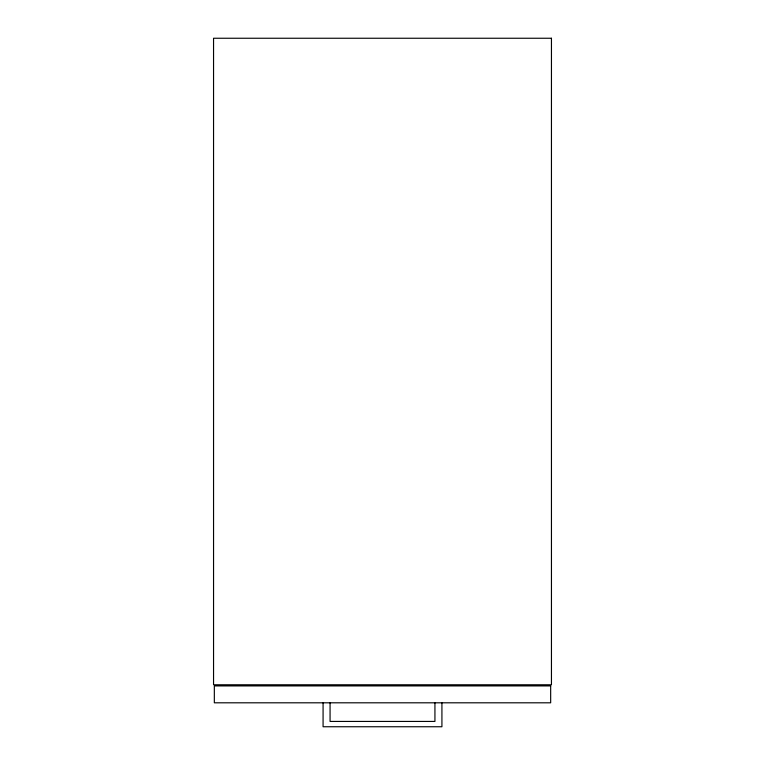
<?xml version="1.0" encoding="UTF-8"?>
<svg xmlns="http://www.w3.org/2000/svg" width="765" height="765" viewBox="0 0 765 765"><rect width="100%" height="100%" fill="white"/><g stroke="black" fill="none" stroke-linecap="round" stroke-linejoin="round"><path stroke-width="1.15" d="M441.921 702.806L441.921 726.75L323.079 726.75L323.079 702.806M434.931 702.806L434.931 721.433L330.069 721.433L330.069 702.806M551.45 38.25L213.55 38.25L213.55 684.78L551.45 684.78L551.45 38.25M550.666 685.909L214.334 685.909L214.334 702.806L550.666 702.806L550.666 685.909"/></g></svg>
